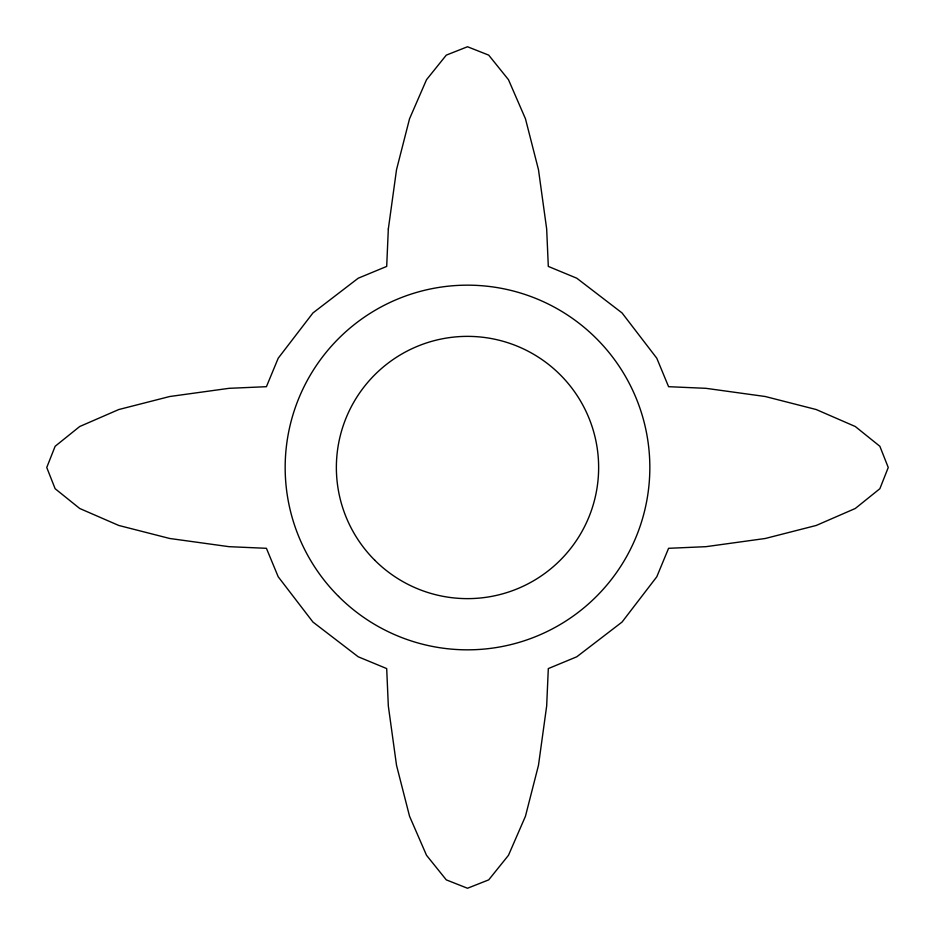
<?xml version="1.0" encoding="UTF-8"?>
<svg xmlns="http://www.w3.org/2000/svg" width="935" height="935" viewBox="0 0 935 935"><rect width="100%" height="100%" fill="white"/><g stroke="black" fill="none" stroke-linecap="round" stroke-linejoin="round"><path stroke-width="1.4" d="M388.329 228.993L386.693 266.417L358.222 278.209L312.945 312.945L278.209 358.222L266.417 386.693L228.993 388.329L169.691 396.522L118.768 409.542L79.697 426.524L55.13 446.287L46.75 467.5L55.13 488.713L79.697 508.476L118.768 525.458L169.691 538.478L228.993 546.671L266.417 548.307L278.209 576.778L312.945 622.055L358.222 656.791L386.693 668.583L388.329 706.007L396.522 765.309L409.542 816.232L426.524 855.303L446.287 879.87L467.5 888.25L488.713 879.87L508.476 855.303L525.458 816.232L538.478 765.309L546.671 706.007L548.307 668.583L576.778 656.791L622.055 622.055L656.791 576.778L668.583 548.307L706.007 546.671L765.309 538.478L816.232 525.458L855.303 508.476L879.87 488.713L888.25 467.5L879.87 446.287L855.303 426.524L816.232 409.542L765.309 396.522L706.007 388.329L668.583 386.693L656.791 358.222L622.055 312.945L576.778 278.209L548.307 266.417L546.671 228.993L538.478 169.691L525.458 118.768L508.476 79.697L488.713 55.13L467.5 46.75L446.287 55.13L426.524 79.697L409.542 118.768L396.522 169.691L388.329 228.993M374.771 560.229A131.145 131.145 0 0 0 594.169 501.44A131.145 131.145 0 0 0 433.559 340.831A131.145 131.145 0 0 0 374.771 560.229M338.575 596.425A182.325 182.325 0 0 0 643.619 514.694A182.325 182.325 0 0 0 420.306 291.381A182.325 182.325 0 0 0 338.575 596.425"/></g></svg>
